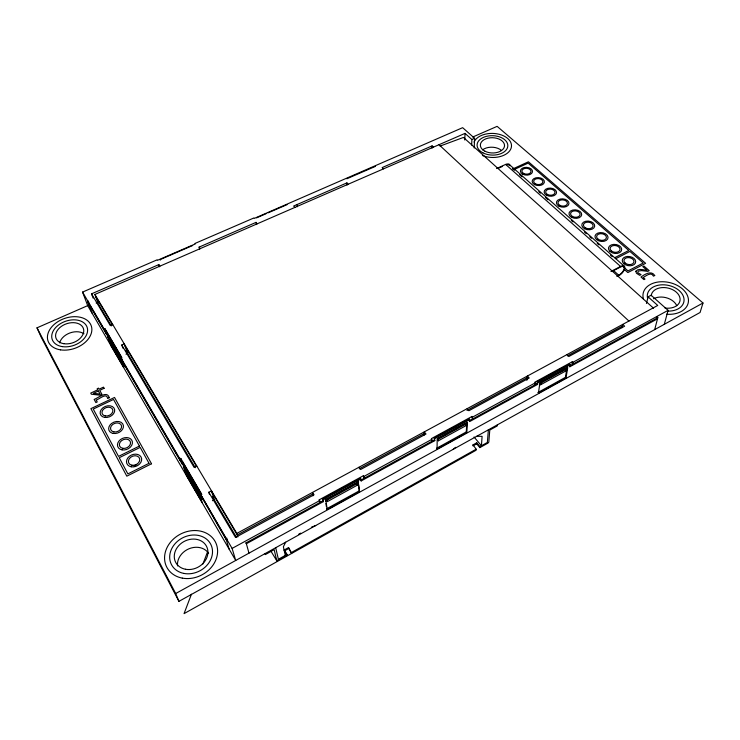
<?xml version="1.0" encoding="UTF-8"?>
<svg xmlns="http://www.w3.org/2000/svg" width="740" height="740" viewBox="0 0 740 740"><rect width="100%" height="100%" fill="white"/><g stroke="black" fill="none" stroke-linecap="round" stroke-linejoin="round"><path stroke-width="1.11" d="M432.086 148.093L432.095 145.882L382.154 167.582L383.44 168.887M472.055 416.426L472.509 418.933L472.055 416.426L431.429 438.598L431.966 441.105L431.42 440.43M434.232 439.986L360.648 480.223L361.166 480.935L434.778 440.661L434.25 437.969L469.262 418.858L469.706 421.55L537.591 384.411L537.869 382.33L537.296 381.711L569.624 364.052L570.216 364.654L569.856 366.753L569.273 366.161L657.823 317.627L657.203 317.072L656.898 318.246L657.509 318.801L569.856 366.753M434.778 440.661L434.25 437.969M437.839 438.487L438.358 440.809L466.071 425.62L466.154 423.955L465.599 423.299L437.839 438.487L438.358 440.809M464.785 140.017L465.025 133.385L94.886 294.455L98.429 304.094L111.342 325.914M471.658 145.049L471.889 139.518L465.025 133.385M474.192 148.009L474.627 138.315L462.648 127.669L254.255 218.411L253.894 217.967L194.99 243.451L195.323 243.923L157.407 260.332L157.084 259.842L82.556 292.087L87.699 305.629L235.718 560.457L232.101 548.405L200.91 494.94L201.817 494.468L180.727 458.375L179.839 458.819L180.431 460.604L181.319 460.16L180.727 458.375M466.848 432.586L467.375 422.475L437.192 438.986L437.062 448.986L466.848 432.586L466.302 431.929L466.82 421.819M473.017 444.86L472.953 445.887L476.671 443.815L476.736 442.788L473.017 444.86L476.171 449.199L476.107 450.225L184.047 613.645L191.438 594.22M497.373 424.843L497.271 425.916L489.788 430.06L488.807 442.132L488.021 443.066L479.862 447.626L479.936 446.599L476.736 442.788M488.372 429.829L487.364 442.446L479.936 446.599M526.852 380.332L527.38 376.04L529.211 378.001L468.901 410.728L467.144 408.674M572.335 361.721L572.002 363.627L572.584 364.219L572.917 362.313L572.335 361.721L534.807 382.192L535.39 382.811L535.14 384.698L534.567 384.079M537.591 384.411L537.018 383.792L537.296 381.711M540.283 382.45L540.052 384.162L540.626 384.772L566.22 370.74L566.516 369.029L565.924 368.428L540.283 382.45L540.857 383.07L540.626 384.772M537.869 392.542L565.406 377.382L567.154 366.975M565.98 377.983L567.746 367.577L539.867 382.821L538.442 393.153L565.98 377.983L565.406 377.382M621.979 327.7L622.71 324.407L624.634 326.211L568.838 356.495L566.97 354.599M646.455 303.465L648.083 296.832L651.08 295.223L668.091 310.347L664.298 324.314M654.678 329.624L657.823 317.627M472.795 137.002L497.123 126.355L703 302.993L700.077 312.483L178.941 601.352L41.061 336.885L37 327.829L88.828 305.13M202.927 564.01L207.441 552.142M453.278 449.282L455.562 447.321M285.677 542.189L283.383 546.749L285.289 555.398M288.517 547.591L291.606 553.465L288.517 547.591L284.234 549.977L287.018 554.436L278.388 559.264L275.696 547.72M291.412 552.512L476.171 449.199M287.018 554.436L287.222 555.389L276.76 560.707L270.803 550.958M287.222 555.389L284.447 550.93L288.72 548.543M298.692 534.234L300.644 533.152M359.002 490.99L326.701 508.769L327.191 509.499L359.511 491.702L358.068 481.268L359.511 491.702M436.526 448.32L466.302 431.929M178.941 601.352L175.685 593.535L703 302.993M327.45 501.572L357.531 485.089L357.383 483.488L356.865 482.767L326.719 499.26L327.45 501.572L326.719 499.26M319.236 499.815L320.004 502.312L319.236 499.815L363.368 475.737L364.043 478.234L363.368 475.737M232.101 548.405L319.736 500.555M322.733 500.952L245.911 542.957L246.374 543.743L323.232 501.692L322.437 499.019L360.473 478.253L361.166 480.935M363.886 476.449L431.975 439.273M472.62 417.082L535.39 382.811M572.917 362.313L668.091 310.347M323.232 501.692L322.936 499.759L360.981 478.974M434.796 438.644L469.817 419.506M537.869 382.33L570.216 364.654M469.151 420.903L537.018 383.792M327.191 509.499L325.804 499.916L358.576 481.98M327.219 499.99L357.383 483.488M438.385 439.153L466.154 423.955M540.857 383.07L566.516 369.029M229.16 549.163L225.968 538.702L226.903 538.202M237.836 537.009L236.809 533.42L657.731 305.444L648.083 296.832M227.208 539.229L226.283 539.728L181.541 462.13L182.429 461.677L200.614 492.794L201.234 494.727L200.327 495.199M313.473 493.645L237.253 534.974L211.372 491.369M359.196 468.846L424.242 433.575M466.921 410.432L527.898 377.372M567.524 355.885L622.405 326.127M212.454 500.712L214.239 499.777L211.511 490.833L208.8 492.248L209.42 494.227M185.046 467.208L184.158 467.661L184.695 469.262L199.088 493.978L198.579 492.396L199.476 491.924M198.949 492.683L183.289 465.812L186.526 475.543L202.048 502.257L198.949 492.683L199.856 492.211M199.708 493.266L200.614 492.794M616.753 276.27L618.76 275.225A5.985 2.756 -46 0 0 624.125 268.786A5.985 2.756 -46 0 0 620.453 267.048L612.748 271.043M610.935 271.45L620.582 266.465A6.845 3.154 -46 0 1 624.773 268.454A6.845 3.154 -46 0 1 618.64 275.798M186.526 475.543L187.405 475.089L185.971 470.769M614.69 257.714L628.806 250.471L528.138 163.124L513.764 169.71M615.773 258.676L629.907 251.424L643.236 262.987L628.01 270.923L623.866 267.26M184.695 469.262L185.583 468.809M196.748 465.969L194.074 467.329L121.767 344.997L124.228 343.869L127.613 353.406L125.985 354.155M108.151 335.155L107.337 335.525L111.13 345.765L123.515 367.086L124.329 366.707M121.046 358.179L120.222 358.558L108.133 337.2L119.603 356.884L120.426 356.504M107.337 335.525L119.797 356.902L120.62 356.523M120.185 356.93L121.018 356.55L121.767 358.604L120.935 358.983L105.746 332.168L106.56 331.807L121.018 356.55M180.431 460.604L121.702 359.881L121.027 358.021L121.86 357.642L105.089 328.949L104.275 329.309L82.556 292.087M121.702 359.881L122.535 359.501M512.7 168.979L528.416 161.792L645.622 263.311L627.844 272.579L624.403 269.526M496.559 168.544L505.642 164.419A6.151 3.571 -48.2 0 1 510.082 165.751M498.538 168.211L502.571 166.38M111.13 345.765L111.934 345.404L123.21 364.764M112.721 324.49L110.288 325.582L91.538 293.845L158.832 264.606L159.886 266.169M88.421 301.088L87.625 301.439L104.969 331.187L105.783 330.817L105.089 328.949M96.163 303.021L98.281 302.096M471.889 139.518L474.627 138.315M88.846 302.225L88.051 302.577L106.514 334.24L105.746 332.168M199.615 249.288L199.097 247.114L256.022 222.379L257.187 223.832M348.161 184.242L346.912 182.891L293.651 206.035L294.853 207.441M161.042 259.204L192.65 245.523M256.521 217.865L266.002 213.758M268.111 212.852L287.065 204.647M346.847 178.766L375.457 166.371M311.401 527.185L315.693 525.548M440.05 146.085L463.453 137.437L653.522 308.192M476.763 436.267L482.101 436.36L481.426 445.767L474.044 436.989M508.99 164.225L624.579 266.493M512.838 168.665L514.568 170.191M519.499 174.547L522.088 176.842M538.757 191.614L540.487 193.14M545.389 197.488L547.979 199.781M571.289 220.428L573.019 221.963M584.545 232.166L586.265 233.692M589.725 236.754L591.454 238.289M597.189 243.368L598.919 244.903M610.454 255.115L612.184 256.65M505.642 164.419L620.582 266.465M613.627 270.618L618.76 275.225M439.005 144.707L628.908 321.058M432.095 145.882L433.427 147.131M565.638 370.148L566.22 370.74M465.516 424.973L466.071 425.62M476.671 443.815L479.862 447.626M199.097 247.114L200.198 248.631M358.983 467.245L360.63 469.502L426.009 434.019L424.288 431.882L424.298 435M357.022 484.376L357.531 485.089M325.804 499.916L325.295 499.176L325.609 501.313M159.988 259.657L160.312 260.138M322.437 499.019L322.936 499.759M94.886 294.455L236.809 533.42M95.516 296.176L112.573 324.906M124.921 345.719L196.674 466.598M125.892 350.501L195.277 467.726M212.482 496.808L236.356 537.148M208.8 492.248L235.505 537.416L314.038 494.792L312.456 492.452L313.002 495.819M104.627 328.838L105.783 330.817M104.433 328.93L107.319 333.87L106.56 331.807M109.853 338.069L113.821 344.868M114.959 346.81L116.088 348.753M117.225 350.695L118.927 353.609M180.773 459.679L183.085 463.647L182.429 461.677M187.081 470.335L190.569 476.301M192.308 479.289L195.795 485.255M196.951 487.244L198.117 489.233M110.094 338.8L111.241 340.761M112.388 342.731L113.544 344.701M117.558 351.583L118.705 353.554M186.785 470.168L190.245 476.107M191.975 479.067L195.434 485.005M197.173 487.965L198.903 490.935M121.027 358.021L179.839 458.819M225.968 538.702L200.91 494.94M120.935 358.983L182.197 464.091L181.541 462.13M184.158 467.661L198.579 492.396M187.405 475.089L201.789 499.815M37 327.829L175.685 593.535M87.625 301.439L92.028 313.075M91.538 293.845L93.129 298.127M104.275 329.309L104.969 331.187M109.668 339.253L111.934 345.404M119.797 356.902L123.515 367.086M119.603 356.884L120.222 358.558M121.767 344.997L122.905 348.17M158.832 264.606L159.452 266.77M246.096 542.716L248.982 553.15M265.068 553.613L265.318 554.584L274.161 549.672L276.76 560.707M284.234 549.977L284.447 550.93M256.022 222.379L256.401 224.562M325.924 503.441L326.386 506.641M297.082 204.545L297.369 206.738M346.912 182.891L347.079 185.093M506.687 164.641A5.384 3.127 -48.2 0 1 507.686 164.585M508.528 164.835A5.384 3.127 -48.2 0 1 509.138 165.371M59.681 342.897A14.384 9.999 -19.8 0 1 69.754 333.019A14.384 9.999 -19.8 0 1 83.999 333.768M177.526 565.924A17.168 14.523 -28 0 1 189.126 548.71A17.168 14.523 -28 0 1 208.588 553.279M653.559 298.757A14.458 10.092 12.2 0 1 676.749 305.703M482.563 149.85A11.988 7.631 1.7 0 1 501.48 150.451M651.228 295.787A14.615 10.11 12 0 1 666.389 287.758A14.615 10.11 12 0 1 680.097 299.95A14.615 10.11 12 0 1 664.992 308.034M643.412 298.877A23.032 15.938 12 0 1 662.328 281.727A23.032 15.938 12 0 1 688.376 298.96A23.032 15.938 12 0 1 666.629 314.232M647.676 298.664A18.602 12.867 12 0 1 662.476 284.789A18.602 12.867 12 0 1 683.88 298.063A18.602 12.867 12 0 1 667.739 311.105M134.07 465.95A5.818 4.542 -23.6 0 1 136.752 464.609M474.016 142.117A19.055 12.025 1.6 0 1 499.065 134.264A19.055 12.025 1.6 0 1 509.582 150.997A19.055 12.025 1.6 0 1 482.415 155.493M635.882 271.238L636.418 273.208L639.73 275.373L641.053 274.586L637.667 272.653L638.296 271.09L641.524 270.609L647.851 271.358L649.211 270.646L643.893 266.021L642.783 266.594L647.019 270.285C643.541 270.118 638.49 267.926 635.882 271.238M654.724 275.511L653.494 276.159C651.219 271.358 645.965 276.029 643.162 277.482L644.993 279.091L643.957 279.637L640.979 277.01C644.633 274.364 651.348 270.054 654.724 275.511M149.027 463.305L127.872 473.905L119.233 457.727L140.174 447.376L149.027 463.305M151.524 463.776L126.817 476.171L90.891 408.637L114.534 397.454L151.524 463.776M139.444 446.063L118.52 456.395L93.249 409.063L113.534 399.452L139.444 446.063M109.243 397.732L107.624 398.499C106.828 391.996 98.827 399.674 96.172 399.989L97.218 401.931L95.858 402.579L94.147 399.406C97.625 398.324 107.319 390.036 109.243 397.732M98.374 390.979L93.388 393.319L100.048 394.041L98.374 390.979M104.109 388.296L99.743 390.341L101.935 394.346L100.141 395.197L91.344 394.217L90.742 393.088L97.736 389.814L97.153 388.75L98.513 388.111L99.105 389.175L103.471 387.14L104.109 388.296M611.314 250.842A5.004 3.386 8.4 0 0 619.778 250.407A5.004 3.386 8.4 0 0 614.145 245.495A5.004 3.386 8.4 0 0 611.314 250.842M597.772 238.918A4.93 3.321 7.6 0 0 606.134 238.483A4.93 3.321 7.6 0 0 600.64 233.683A4.93 3.321 7.6 0 0 597.772 238.918M585.488 227.901A4.856 3.247 6.8 0 0 593.091 226.024A4.856 3.247 6.8 0 0 586.237 222.324A4.856 3.247 6.8 0 0 585.488 227.901M572.557 216.506A4.792 3.182 6 0 0 580.086 214.665A4.792 3.182 6 0 0 573.361 211.057A4.792 3.182 6 0 0 572.557 216.506M559.921 205.378A4.727 3.117 5.2 0 0 567.386 203.565A4.727 3.117 5.2 0 0 560.781 200.041A4.727 3.117 5.2 0 0 559.921 205.378M547.572 194.5A4.662 3.052 4.5 0 0 554.972 192.724A4.662 3.052 4.5 0 0 548.488 189.274A4.662 3.052 4.5 0 0 547.572 194.5M535.501 183.862A4.607 2.988 3.9 0 0 542.827 182.123A4.607 2.988 3.9 0 0 536.472 178.756A4.607 2.988 3.9 0 0 535.501 183.862M523.698 173.465A4.542 2.923 3.2 0 0 530.959 171.754A4.542 2.923 3.2 0 0 524.716 168.461A4.542 2.923 3.2 0 0 523.698 173.465M571.632 217.329A6.392 4.246 6 0 0 581.677 214.868A6.392 4.246 6 0 0 572.705 210.058A6.392 4.246 6 0 0 571.632 217.329M584.563 228.743A6.475 4.329 6.8 0 0 594.701 226.227A6.475 4.329 6.8 0 0 585.553 221.306A6.475 4.329 6.8 0 0 584.563 228.743M596.533 239.557A6.577 4.422 7.6 0 0 607.679 238.974A6.577 4.422 7.6 0 0 600.334 232.582A6.577 4.422 7.6 0 0 596.533 239.557M546.657 195.286A6.216 4.07 4.5 0 0 556.517 192.909A6.216 4.07 4.5 0 0 547.868 188.321A6.216 4.07 4.5 0 0 546.657 195.286M534.585 184.63A6.133 3.987 3.9 0 0 544.353 182.308A6.133 3.987 3.9 0 0 535.871 177.822A6.133 3.987 3.9 0 0 534.585 184.63M559.005 206.183A6.299 4.153 5.2 0 0 568.949 203.759A6.299 4.153 5.2 0 0 560.143 199.069A6.299 4.153 5.2 0 0 559.005 206.183M522.791 174.215A6.059 3.903 3.2 0 0 532.467 171.93A6.059 3.903 3.2 0 0 524.133 167.554A6.059 3.903 3.2 0 0 522.791 174.215M131.211 466.801A7.844 6.087 -23.2 0 0 141.608 458.523A7.844 6.087 -23.2 0 0 129.417 456.293A7.844 6.087 -23.2 0 0 131.211 466.801M131.924 465.22A5.883 4.56 -23.2 0 0 139.731 459.022A5.883 4.56 -23.2 0 0 130.592 457.339A5.883 4.56 -23.2 0 0 131.924 465.22M113.192 433.418A7.641 5.753 -22.1 0 0 123.404 425.555A7.641 5.753 -22.1 0 0 111.592 423.465A7.641 5.753 -22.1 0 0 113.192 433.418M113.905 431.92A5.726 4.311 -22.1 0 0 121.573 426.027A5.726 4.311 -22.1 0 0 112.721 424.455A5.726 4.311 -22.1 0 0 113.905 431.92M104.553 417.397A7.539 5.596 -21.7 0 0 114.672 409.738A7.539 5.596 -21.7 0 0 103.045 407.712A7.539 5.596 -21.7 0 0 104.553 417.397M105.265 415.936A5.652 4.2 -21.7 0 0 112.868 410.2A5.652 4.2 -21.7 0 0 104.146 408.674A5.652 4.2 -21.7 0 0 105.265 415.936M623.922 263.736A6.771 4.616 9.4 0 0 635.346 263.144A6.771 4.616 9.4 0 0 627.64 256.438A6.771 4.616 9.4 0 0 623.922 263.736M625.18 263.07A5.078 3.46 9.4 0 0 633.745 262.626A5.078 3.46 9.4 0 0 627.973 257.594A5.078 3.46 9.4 0 0 625.18 263.07M610.065 251.498A6.669 4.514 8.4 0 0 621.35 250.916A6.669 4.514 8.4 0 0 613.83 244.367A6.669 4.514 8.4 0 0 610.065 251.498M122.081 449.874A7.742 5.911 -22.7 0 0 132.386 441.808A7.742 5.911 -22.7 0 0 120.379 439.653A7.742 5.911 -22.7 0 0 122.081 449.874M122.794 448.338A5.809 4.44 -22.7 0 0 130.527 442.298A5.809 4.44 -22.7 0 0 121.536 440.67A5.809 4.44 -22.7 0 0 122.794 448.338M484.931 151.201A12.09 7.631 1.6 0 0 504.402 146.668A12.09 7.631 1.6 0 0 487.993 138.177A12.09 7.631 1.6 0 0 484.931 151.201M482.915 152.847A15.392 9.713 1.6 0 0 507.677 147.038A15.392 9.713 1.6 0 0 486.763 136.271A15.392 9.713 1.6 0 0 482.915 152.847M63.862 343.702A14.541 10.027 -19.5 0 0 83.703 329.781A14.541 10.027 -19.5 0 0 61.448 326.322A14.541 10.027 -19.5 0 0 63.862 343.702M185.435 569.245A17.381 14.624 -27.4 0 0 207.653 549.487A17.381 14.624 -27.4 0 0 180.199 544.187A17.381 14.624 -27.4 0 0 185.435 569.245M182.308 578.125A27.389 23.042 -27.4 0 0 217.144 546.823A27.389 23.042 -27.4 0 0 173.78 538.729A27.389 23.042 -27.4 0 0 182.308 578.125M183.946 573.435A22.117 18.611 -27.4 0 0 212.158 548.22A22.117 18.611 -27.4 0 0 177.174 541.578A22.117 18.611 -27.4 0 0 183.946 573.435M62.299 346.616A18.5 12.756 -19.5 0 0 87.514 328.865A18.5 12.756 -19.5 0 0 59.154 324.518A18.5 12.756 -19.5 0 0 62.299 346.616M60.588 349.872A22.912 15.799 -19.5 0 0 91.751 327.839A22.912 15.799 -19.5 0 0 56.582 322.529A22.912 15.799 -19.5 0 0 60.588 349.872"/></g></svg>
